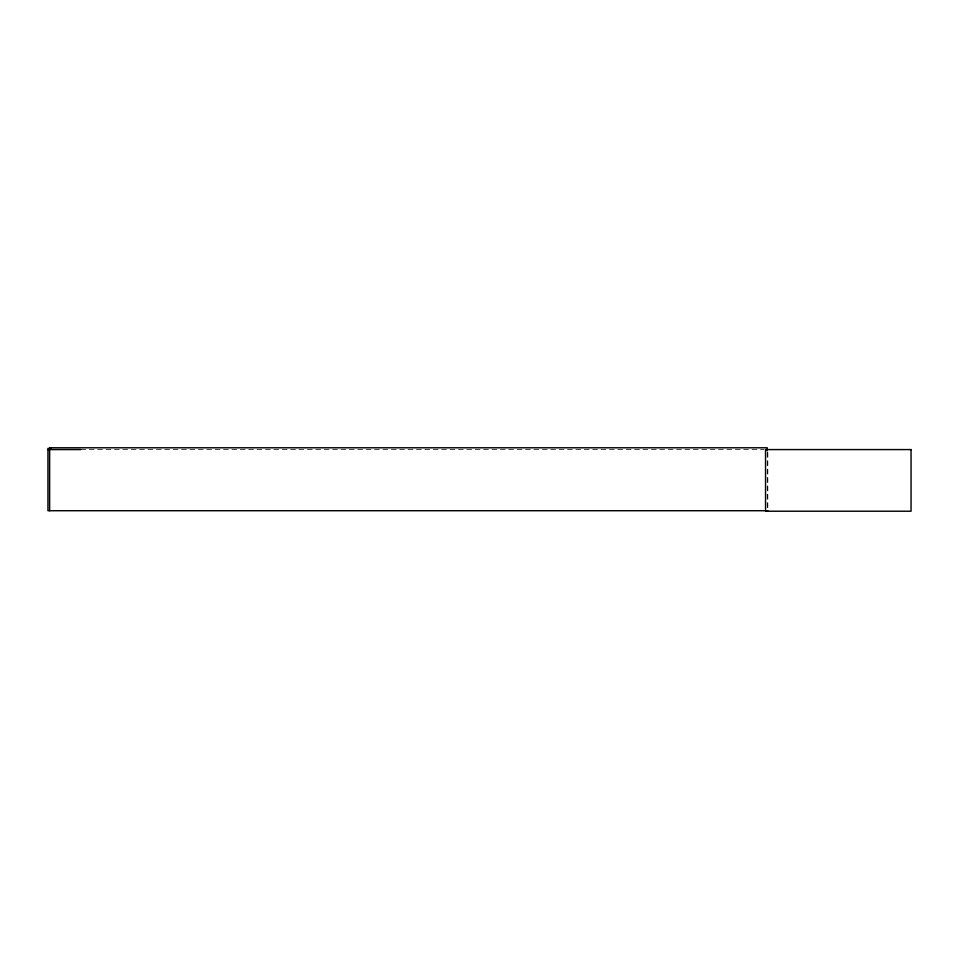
<?xml version="1.0" encoding="UTF-8"?>
<svg xmlns="http://www.w3.org/2000/svg" width="959" height="959" viewBox="0 0 959 959"><rect width="100%" height="100%" fill="white"/><g stroke="black" fill="none" stroke-linecap="round" stroke-linejoin="round"><path stroke-width="0.72" stroke-dasharray="4.79 3.6" d="M80.904 449.579L764.047 449.579M767.823 452.552L767.823 509.217M767.236 452.276L767.236 509.217"/><path stroke-width="1.44" d="M50.947 448.416L47.95 448.416L47.95 510.715L767.823 510.715M47.95 449.579L80.844 449.579M767.236 450.778L767.236 447.781L49.64 447.781L49.64 510.715M911.05 449.579L765.546 449.579L765.546 511.219L911.05 511.219L911.05 449.579"/></g></svg>
